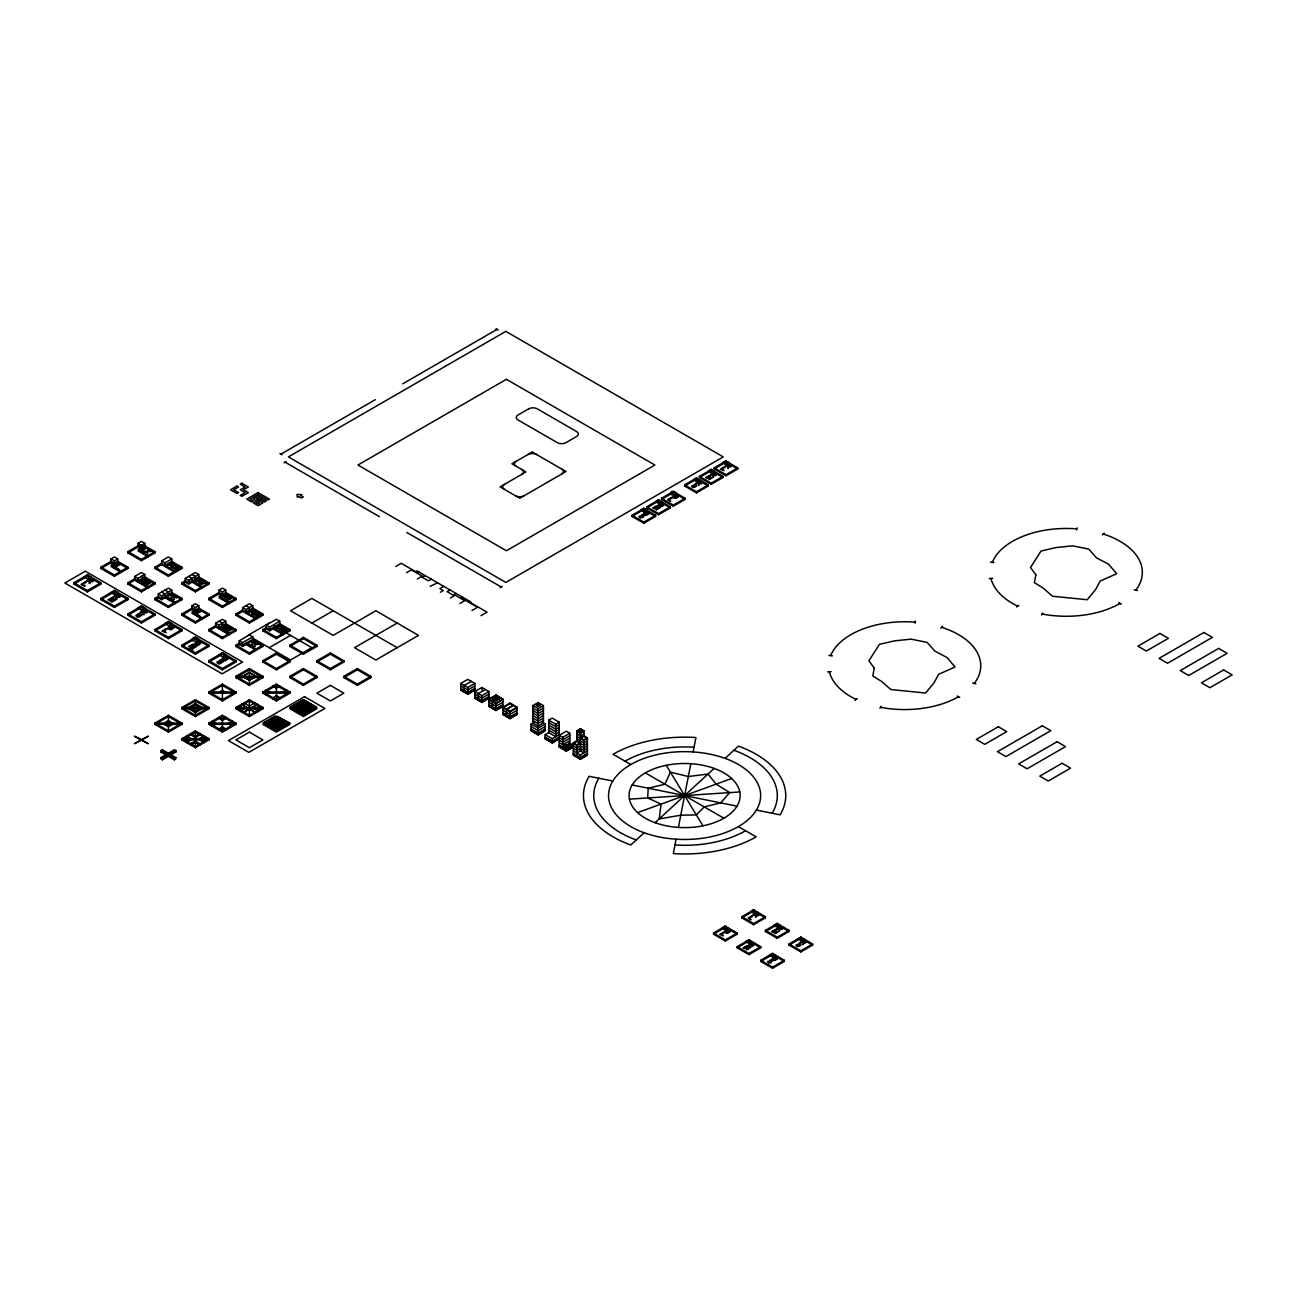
<?xml version="1.0" encoding="UTF-8"?>
<svg xmlns="http://www.w3.org/2000/svg" width="1297" height="1297" viewBox="0 0 1297 1297"><rect width="100%" height="100%" fill="white"/><g stroke="black" fill="none" stroke-linecap="round" stroke-linejoin="round"><path stroke-width="1.5" d="M154.91 630.828L154.91 629.531L168.399 621.749L181.904 629.531L181.904 630.828L168.399 638.627L154.91 630.828L168.399 623.046L181.904 630.828M168.399 623.046L168.399 621.539L165.027 623.695M181.904 646.425L181.904 645.128L195.393 637.33L208.898 645.128L208.898 646.425L195.393 654.207L181.904 646.425L195.393 638.627L208.898 646.425M195.393 638.627C196.333 634.46 187.481 641.107 195.393 641.221L198.781 639.081L195.393 637.135M208.898 662.005L208.898 660.708L222.403 652.91L235.892 660.708L235.892 662.005L222.403 669.803L208.898 662.005L222.403 654.207L235.892 662.005M222.403 654.207L222.403 652.715L219.015 654.855M661.519 499.394L661.519 498.259L673.321 491.45L685.124 498.259L685.124 499.394L673.321 506.203L661.519 499.394L673.321 492.568C673.743 488.937 666.82 495.178 673.321 494.854L676.272 493.152L673.321 494.676L670.371 492.973M725.347 926.074L737.15 933.062L737.15 934.197L725.347 941.006L713.545 934.197L713.545 933.062L725.347 926.074L722.397 927.955L725.347 929.657L728.298 927.955M713.545 934.197L725.347 927.387L725.347 926.253M676.094 839.191L673.289 853.588A101.15 58.397 0 0 0 756.135 836.857L738.382 826.611M678.396 827.421L690.831 763.706M693.117 751.92L695.938 737.523A101.15 58.397 0 0 0 613.092 754.27L630.828 764.517M140.222 616.286L140.254 616.156A1.67 0.973 0 0 0 140.173 615.751L139.184 614.211L141.519 615.556A1.751 1.005 0 0 0 141.843 614.648L141.438 614.178A3.956 2.286 0 0 0 140.838 613.805L139.849 613.513M914.952 623.208L915.455 621.166M1076.559 529.906L1077.061 527.863M715.198 474.767L712.993 474.345L715.214 474.702M700.445 483.278L698.24 482.857L700.461 483.214M729.952 466.239L727.747 465.818L729.968 466.19M879.95 708.292L881.101 706.314M1041.556 614.989L1042.707 613.027M725.055 931.311L725.623 930.792A5.545 3.21 0 0 1 726.271 930.435L727.812 930.079A2.481 1.427 0 0 1 728.622 930.144L730.049 930.954A2.027 1.167 0 0 1 730.211 931.489A2.237 1.297 0 0 1 730.114 931.765L728.055 933.046A2.383 1.378 0 0 1 727.098 933.143A1.978 1.135 0 0 1 726.207 932.997L725.153 932.397A2.043 1.184 0 0 1 724.893 931.732M940.828 628.218L942.579 626.402M1102.434 534.915L1104.185 533.099M771.358 962.569C769.267 958.888 773.174 962.52 772.574 960.51A3.453 1.994 0 0 0 772.055 960.202C767.597 958.272 771.747 964.546 768.683 961.677A1.67 0.973 0 0 1 768.959 961.336L767.759 961.369A1.832 1.054 0 0 0 767.646 961.661L768.246 962.487A4.102 2.367 0 0 0 768.781 962.763M138.114 613.903L139.006 616.059L136.996 615.508A1.913 1.102 0 0 1 137.304 615.118M644.139 832.739L630.796 844.996A101.15 58.397 0 0 1 589.13 776.271L612.816 781.053M655.066 822.703L714.144 768.408M725.072 758.372L738.415 746.115A101.15 58.397 0 0 1 780.081 814.84L756.394 810.058M140.044 616.529L138.811 617.032A1.832 1.054 0 0 1 137.514 616.918L137.369 616.869M854.966 700.25L857.252 698.661M1016.572 606.947L1018.858 605.359M280.979 454.128L375.287 399.671M402.686 383.847L497.075 329.357M114.412 563.303L111.039 561.358L100.923 567.194L100.923 568.491L111.039 562.655L111.039 558.91L114.412 556.964L117.784 558.91L117.784 562.655L127.917 568.491L127.917 567.194L117.784 561.358L111.039 565.249L121.172 571.085L121.172 572.382L111.039 566.546L117.784 562.655M144.794 543.33L141.405 545.275L141.405 549.004L138.033 547.058L138.033 543.33L141.405 541.368L144.794 543.33L144.794 547.058L138.033 550.966L148.166 556.802L148.166 555.505L138.033 549.669L144.794 545.761L154.91 551.614L154.91 552.911L141.405 560.693L127.917 552.911L127.917 551.614L138.033 545.761L141.405 547.707M87.418 574.993L100.923 582.775L100.923 584.072L87.418 591.87L73.929 584.072L73.929 582.775L87.418 574.782L90.79 576.743L87.418 578.884L84.046 576.938M73.929 584.072L87.418 576.29L100.923 584.072M127.917 552.911L141.405 545.113L154.91 552.911M283.962 462.802L286.118 461.554M111.039 558.91L114.412 560.855L117.784 558.91M90.79 576.743L87.418 578.884M144.064 551.501L142.897 550.155L145.75 548.501L145.037 548.096L141.6 550.074L145.086 552.084L147.031 551.841L147.436 553.446L148.085 551.711L150.792 551.371L148.328 551.095L147.858 549.669L147.242 551.209L144.243 551.598M73.929 582.775L87.418 590.573L100.923 582.775M100.923 567.194L114.412 574.993L127.917 567.194M127.917 551.614L141.405 559.396L154.91 551.614M100.923 568.491L114.412 576.29L127.917 568.491M138.033 580.829L144.794 576.938L154.91 582.775L154.91 584.072L141.405 591.87L127.917 584.072L127.917 582.775L134.661 578.884L148.166 586.682L148.166 587.979L134.661 580.181L134.661 576.435L141.405 572.544L144.794 574.49L144.794 578.235L138.033 582.126L138.033 578.381L144.794 574.49M181.904 568.491L168.399 576.29L154.91 568.491L154.91 567.194L161.655 563.303L175.16 571.085L175.16 572.382L161.655 564.6L161.655 560.855L168.399 556.964L171.788 558.91L171.788 562.655L181.904 568.491L181.904 567.194L171.788 561.358L165.027 565.249M114.412 590.573L127.917 598.371L127.917 599.668L114.412 607.45L100.923 599.668L100.923 598.371L114.412 590.378L117.784 592.324L114.412 594.464L111.039 592.518M100.923 599.668L114.412 591.87L127.917 599.668M127.917 584.072L134.661 580.181M154.91 568.491L161.655 564.6M161.655 560.855L165.027 562.801L171.788 558.91M117.784 592.324L114.412 594.464M171.788 562.655L165.027 566.546L165.027 562.801M100.923 598.371L114.412 606.153L127.917 598.371M127.917 582.775L141.405 590.573L154.91 582.775M154.91 567.194L168.399 574.993L181.904 567.194M158.283 597.706L158.283 593.977L168.399 588.125L171.788 590.07L171.788 593.815L161.655 599.668L158.283 597.706L154.91 599.668L154.91 598.371L158.283 596.425L161.655 598.371L171.788 592.518L181.904 598.371L181.904 599.668L168.399 607.45L154.91 599.668M185.276 582.126L185.276 578.381L195.393 572.544L198.781 574.49L198.781 578.235L188.649 584.072L185.276 582.126L181.904 584.072L181.904 582.775L185.276 580.829L188.649 582.775L198.781 576.938L208.898 582.775L208.898 584.072L195.393 591.87L181.904 584.072M138.033 607.904L141.405 605.958L144.794 607.904L141.405 610.06L138.033 608.098M127.917 613.951L141.405 606.153L154.91 613.951L154.91 615.248L141.405 623.046L127.917 615.248L127.917 613.951L141.405 621.749L154.91 613.951M127.917 615.248L141.405 607.45L154.91 615.248M158.283 593.977L161.655 595.923L171.788 590.07M185.276 578.381L188.649 580.343L198.781 574.49M144.794 607.904L141.405 610.06M154.91 598.371L168.399 606.153L181.904 598.371M181.904 582.775L195.393 590.573L208.898 582.775M195.393 610.06L192.021 608.098L181.904 613.951L181.904 615.248L192.021 609.395L192.021 605.667L195.393 603.721L198.781 605.667L198.781 609.395L208.898 615.248L208.898 613.951L198.781 608.098L192.021 612.006L202.154 617.842L202.154 619.139L192.021 613.303L198.781 609.395M222.403 594.464L219.015 592.518L208.898 598.371L208.898 599.668L219.015 593.815L219.015 590.07L222.403 588.125L225.775 590.07L225.775 593.815L235.892 599.668L235.892 598.371L225.775 592.518L219.015 596.425L229.147 602.262L229.147 603.559L219.015 597.706L225.775 593.815M192.021 605.667L195.393 607.612L198.781 605.667M219.015 590.07L222.403 592.032L225.775 590.07M165.027 623.484L168.399 625.64L171.788 623.484L168.399 621.539M154.91 629.531L168.399 637.33L181.904 629.531M181.904 613.951L195.393 621.749L208.898 613.951M208.898 598.371L222.403 606.153L235.892 598.371M181.904 615.248L195.393 623.046L208.898 615.248M208.898 599.668L222.403 607.45L235.892 599.668M235.892 630.828L222.403 638.627L208.898 630.828L208.898 629.531L215.642 625.64L229.147 633.439L229.147 634.736L215.642 626.937L215.642 623.192L222.403 619.301L225.775 621.247L225.775 624.992L235.892 630.828L235.892 629.531L225.775 623.695L219.015 627.586M262.886 615.248L249.397 623.046L235.892 615.248L235.892 613.951L242.636 610.06L256.141 617.842L256.141 619.139L242.636 611.357L242.636 607.612L249.397 603.721L252.769 605.667L252.769 609.395L262.886 615.248L262.886 613.951L252.769 608.098L246.008 612.006M208.898 630.828L215.642 626.937M235.892 615.248L242.636 611.357M215.642 623.192L219.015 625.138L225.775 621.247M242.636 607.612L246.008 609.558L252.769 605.667M225.775 624.992L219.015 628.883L219.015 625.138M252.769 609.395L246.008 613.303L246.008 609.558M181.904 645.128L195.393 652.91L208.898 645.128M208.898 629.531L222.403 637.33L235.892 629.531M235.892 613.951L249.397 621.749L262.886 613.951M247.873 635.384L269.209 623.063M252.769 640.572L242.636 646.425L239.264 644.463L239.264 640.734L249.397 634.882L252.769 636.827L252.769 640.572L262.886 646.425L262.886 645.128L252.769 639.275L242.636 645.128L239.264 643.166L235.892 645.128L235.892 646.425L249.397 654.207L262.886 646.425M266.258 628.883L266.258 625.138L276.391 619.301L279.763 621.247L279.763 624.992L269.63 630.828L266.258 628.883L262.886 630.828L262.886 629.531L266.258 627.586L269.63 629.531L279.763 623.695L289.88 629.531L289.88 630.828L276.391 638.627L262.886 630.828M235.892 646.425L252.769 636.827M266.258 625.138L269.63 627.1L279.763 621.247M219.015 654.661L222.403 656.817L225.775 654.661L222.403 652.715M395.796 566.481L401.276 563.32L417.618 572.755L418.915 572.009M208.898 660.708L222.403 668.506L235.892 660.708M235.892 645.128L249.397 652.91L262.886 645.128M262.886 629.531L276.391 637.33L289.88 629.531M269.209 647.689L290.528 635.384M311.864 623.063L333.199 610.757M406.577 572.707L411.408 569.918L423.195 576.711L425.14 575.592M168.399 715.312L154.91 723.094L154.91 724.342L168.399 732.14L181.904 724.342L181.904 723.094L168.399 715.312L168.399 732.14M195.393 699.715L181.904 707.514L181.904 708.762L195.393 716.544L208.898 708.762L208.898 707.514L195.393 699.715L195.393 716.544M222.403 684.135L208.898 691.933L208.898 693.165L222.403 700.964L235.892 693.165L235.892 691.933L222.403 684.135L222.403 700.964M249.397 668.555L235.892 676.337L235.892 677.585L249.397 685.383L262.886 677.585L262.886 676.337L249.397 668.555L249.397 685.383M262.886 660.757L276.391 652.958L289.88 660.757L289.88 662.005L276.391 669.803L262.886 662.005L262.886 660.757L276.391 668.555L289.88 660.757M289.88 645.176L303.385 637.378L316.873 645.176L316.873 646.425L303.385 654.207L289.88 646.425L289.88 645.176L303.385 652.958L316.873 645.176M262.886 662.005L276.391 654.207L289.88 662.005M289.88 646.425L303.385 638.627L316.873 646.425M417.358 578.932L421.217 576.711L428.432 580.878L431.35 579.192M140.935 739.922L134.418 743.684L141.405 740.198L148.393 743.684L134.418 736.177L141.405 739.647L148.393 736.177L141.892 739.922M224.932 691.933L222.403 693.441L219.858 691.982L222.403 690.458L224.932 691.982M168.399 725.477L172.631 723.045L168.399 720.613L164.184 723.094L168.399 725.526L172.631 723.094M430.182 586.341L437.575 582.775M443.785 586.357L439.878 588.611L443.282 590.589L440.413 592.243M160.941 750.606L162.368 749.779L175.873 757.578L174.43 759.831L160.941 752.033L160.941 750.606L174.43 758.405L175.873 757.578M195.393 730.892L181.904 738.69L181.904 739.922L195.393 747.721L208.898 739.922L208.898 738.69L195.393 730.892L195.393 747.721M222.403 715.312L208.898 723.094L208.898 724.342L222.403 732.14L235.892 724.342L235.892 723.094L222.403 715.312L222.403 732.14M249.397 699.715L235.892 707.514L235.892 708.762L249.397 716.544L262.886 708.762L262.886 707.514L249.397 699.715L249.397 716.544M276.391 684.135L262.886 691.933L262.886 693.165L276.391 700.964L289.88 693.165L289.88 691.933L276.391 684.135L276.391 700.964M289.88 676.337L303.385 668.555L316.873 676.337L316.873 677.585L303.385 685.383L289.88 677.585L289.88 676.337L303.385 684.135L316.873 676.337M316.873 660.757L330.378 652.958L343.867 660.757L343.867 662.005L330.378 669.803L316.873 662.005L316.873 660.757L330.378 668.555L343.867 660.757M160.941 752.033L162.368 751.206L175.873 759.004M289.88 677.585L303.385 669.803L316.873 677.585M316.873 662.005L330.378 654.207L343.867 662.005M212.27 725.039L215.642 723.045L212.27 721.1L212.27 722.397L215.642 724.342L212.27 726.288L212.27 724.991M273.002 686.129L276.391 688.075L279.763 686.081L279.763 687.329M450.01 589.957L447.076 591.643L454.29 595.809L450.432 598.03M241.372 705.6L241.372 704.352L246.852 707.514L241.372 710.724L241.372 711.923M160.941 757.578L174.43 749.779L175.873 750.606L175.873 752.033L162.368 759.831L160.941 757.578L162.368 758.405L175.873 750.606M167.686 754.514L169.129 753.687M160.941 759.004L174.43 751.206L175.873 752.033M397.174 623.063L354.519 647.689L375.854 660.011L418.509 635.384L375.854 610.757L333.199 635.384L290.528 610.757L311.864 598.436L397.174 647.689M167.686 755.924L169.129 755.097M243.901 713.382L243.901 712.134L249.397 708.973L254.877 712.134L254.877 713.382M257.406 711.923L257.406 710.675L251.926 707.514L257.406 704.352L257.406 705.6M243.901 712.183L249.397 709.021L254.877 712.183M251.926 707.562L257.406 704.401M190.756 743.748L195.393 741.073L200.046 743.797L200.046 745.045L195.393 742.37L190.756 745.045L190.756 743.748L181.904 738.69L208.898 738.69L195.393 746.472L190.756 743.797L195.393 741.122M199.625 738.625L204.261 735.95L204.261 737.247L199.625 739.922L204.261 742.614L204.261 741.317L199.625 738.625L204.261 735.999M279.763 699.018L279.763 697.77L276.391 695.824L273.002 697.818L273.002 699.018M456.22 593.54L454.274 594.658L464.764 600.722L459.916 603.51M462.445 597.139L461.148 597.885L477.491 607.32L472.011 610.482M468.655 600.722L467.925 601.143L487.024 612.168L480.976 615.67M343.867 676.337L357.372 668.555L370.861 676.337L370.861 677.585L357.372 685.383L343.867 677.585L343.867 676.337L357.372 684.135L370.861 676.337M343.867 677.585L357.372 669.803L370.861 677.585M500.075 587.573L502.231 586.325M640.864 510.013L643.815 508.294L646.765 510.013L643.815 511.877L640.864 510.175L643.815 511.715L646.765 510.013M658.568 499.961L646.765 506.77L646.765 507.905L658.568 514.714L670.371 507.905L670.371 506.77L658.568 499.783L655.617 501.485L658.568 503.366L661.519 501.663L658.568 503.366M696.473 478.074L684.67 484.883L684.67 486.018L696.473 492.844L708.275 486.018L708.275 484.883L696.473 477.896L693.522 479.614L696.473 481.479L699.423 479.777L696.473 481.479M714.177 471.087L711.226 469.384L708.275 471.087L711.226 472.967L714.177 471.265L711.226 472.967M723.013 462.575L725.963 460.873L728.914 462.575L725.963 464.456L723.013 462.753L725.963 464.277L728.914 462.575M632.012 515.298L643.815 508.473L655.617 515.298L655.617 516.417L643.815 523.242L632.012 516.417L632.012 515.298L643.815 522.107L655.617 515.298M699.423 476.372L711.226 469.563L723.013 476.372L723.013 477.507L711.226 484.316L699.423 477.507L699.423 476.372L711.226 483.181L723.013 476.372M714.177 467.86L725.963 461.035L737.766 467.86L737.766 468.995L725.963 475.804L714.177 468.995L714.177 467.86L725.963 474.67L737.766 467.86M632.012 516.417L643.815 509.608L655.617 516.417M646.765 507.905L658.568 501.096L670.371 507.905M684.67 486.018L696.473 479.209L708.275 486.018M699.423 477.507L711.226 470.698L723.013 477.507M714.177 468.995L725.963 462.17L737.766 468.995M646.765 506.77L658.568 513.58L670.371 506.77M661.519 498.259L673.321 505.068L685.124 498.259M684.67 484.883L696.473 491.709L708.275 484.883M460.759 683.422L467.795 679.352L474.832 683.422L474.832 690.28L467.795 694.333L460.759 690.28L460.759 683.422L467.795 687.475L474.832 683.422M471.314 681.379L464.277 685.448L464.277 690.426M474.832 685.902L467.795 689.972L460.759 685.902M474.832 688.399L467.795 692.468L460.759 688.399M474.832 689.031L467.795 693.084L460.759 689.031M474.832 689.647L467.795 693.717L460.759 689.647M474.832 691.544L481.868 687.475L488.904 691.544L488.904 698.402L481.868 702.455L474.832 698.402L474.832 691.544L481.868 695.597L488.904 691.544M485.386 689.501L478.35 693.571L478.35 698.564M488.904 694.025L481.868 698.094L474.832 694.025M488.904 696.521L481.868 700.591L474.832 696.521M488.904 697.154L481.868 701.207L474.832 697.154M488.904 697.77L481.868 701.839L474.832 697.77M488.904 699.034L495.924 694.981L502.96 699.034L502.96 706.525L495.924 710.578L488.904 706.525L488.904 699.034L495.924 703.104L502.96 699.034M495.924 695.597L488.904 699.667L495.924 703.72L502.96 699.667L495.924 694.981M492.406 698.418L495.924 696.392L499.442 698.418L495.924 701.077L492.406 698.418L495.924 700.445L499.442 698.418M492.406 699.034L495.924 697.008L499.442 699.034M492.406 701.693L499.442 697.008L492.406 701.077L492.406 706.687M502.96 702.163L495.924 706.217L488.904 702.163M502.96 704.644L495.924 708.713L488.904 704.644M502.96 705.276L495.924 709.329L488.904 705.276M502.96 705.892L495.924 709.962L488.904 705.892M502.96 707.157L509.997 703.104L517.033 707.157L517.033 714.647L509.997 718.7L502.96 714.647L502.96 707.157L509.997 711.226L517.033 707.157M509.997 703.72L502.96 707.789L509.997 711.842L517.033 707.789L509.997 703.104M506.478 709.816L513.515 705.13L506.478 709.2L506.478 714.809M517.033 710.286L509.997 714.339L502.96 710.286M517.033 712.766L509.997 716.836L502.96 712.766M517.033 713.399L509.997 717.452L502.96 713.399M517.033 714.015L509.997 718.084L502.96 714.015M532.872 705.568L538.142 702.52L543.427 705.568L543.427 723.013L538.142 726.061L532.872 723.013L532.872 705.568L538.142 708.616L543.427 705.568M536.391 704.936L538.142 703.931L539.909 704.936L538.142 706.573L536.391 704.936L538.142 705.957L539.909 704.936M536.391 705.568L538.142 704.547L539.909 705.568M543.427 708.049L538.142 711.096L532.872 708.049M543.427 710.545L538.142 713.593L532.872 710.545M543.427 713.042L538.142 716.09L532.872 713.042M543.427 715.539L538.142 718.587L532.872 715.539M542.373 722.413L545.178 724.034L545.178 730.892L538.142 734.945L531.105 730.892L531.105 724.034L533.926 722.413M543.427 718.035L538.142 721.083L532.872 718.035M543.427 720.516L538.142 723.564L532.872 720.516M559.25 722.186L555.732 724.212L555.732 736.68L548.696 732.627L548.696 720.159L552.214 718.116L559.25 722.186L559.25 747.137L566.286 751.206L573.323 747.137L570.972 745.791M531.105 724.034L538.142 728.087L545.178 724.034M545.178 726.531L538.142 730.584L531.105 726.531M545.178 729.027L538.142 733.081L531.105 729.027M545.178 729.644L538.142 733.713L531.105 729.644M545.178 730.26L538.142 734.329L531.105 730.26M559.25 724.683L555.732 726.709L548.696 722.64M559.25 739.014L552.214 743.084L545.178 739.014L545.178 734.653L549.393 732.205M559.25 727.163L555.732 729.206L548.696 725.136M559.25 729.66L555.732 731.686L548.696 727.633M559.25 732.157L555.732 734.183L548.696 730.13M552.214 743.084L552.214 738.706L559.25 734.653M559.25 737.15L552.214 741.203L545.178 737.15M559.25 737.766L552.214 741.835L545.178 737.766M559.25 738.398L552.214 742.451L545.178 738.398M562.768 737.328L569.805 733.259L569.805 743.23L562.768 747.299L562.768 737.328L559.25 735.286L566.286 731.232L569.805 733.259M587.395 743.424L583.877 745.451L576.841 741.381L576.841 730.795L580.359 728.752L583.877 730.795L583.877 736.404L580.359 738.431M580.359 729.384L576.841 731.411L580.359 733.437L583.877 731.411L580.359 728.752M569.805 735.756L562.768 739.825L559.25 737.782M578.592 731.184L580.359 730.162L582.11 731.8L580.359 730.795L578.592 731.8L582.11 731.184M569.805 738.252L562.768 742.306L559.25 740.279M583.877 730.795L580.359 732.821L576.841 730.795M569.805 740.749L562.768 744.802L559.25 742.776M583.877 733.907L580.359 735.934L576.841 733.907M562.768 748.547L569.805 744.478L573.323 746.521L566.286 750.574L559.25 746.521M573.323 742.792L576.841 740.765L580.359 742.792L576.841 744.818L573.323 742.792L573.323 755.259L580.359 759.329L587.395 755.259L587.395 737.798L583.877 735.772L580.359 737.798L583.877 739.841L587.395 737.798M576.841 741.381L573.323 743.424L576.841 745.451L580.359 743.424M559.25 745.272L566.286 749.326L573.323 745.272L569.107 742.824M573.323 745.888L566.286 749.958L559.25 745.888M587.395 740.927L583.877 742.954L576.841 738.885M587.395 745.905L583.877 747.947L580.359 745.905L576.841 747.947L569.107 743.457M576.841 752.925L581.056 750.493M587.395 748.401L583.877 750.428L580.359 748.401L576.841 750.428L573.323 748.401M573.323 750.898L580.359 754.967L587.395 750.898M587.395 753.395L580.359 757.448L573.323 753.395M587.395 754.011L580.359 758.08L573.323 754.011M587.395 754.643L580.359 758.696L573.323 754.643M753.622 909.927L741.819 916.736L741.819 917.871L753.622 924.68L765.425 917.871L765.425 916.736L753.622 909.748L750.671 911.451L753.622 913.331L756.573 911.629M741.819 917.871L753.622 911.061L765.425 917.871M713.545 933.062L725.347 939.871L737.15 933.062M741.819 916.736L753.622 923.545L765.425 916.736M746.002 941.395L748.953 943.114L751.903 941.573L748.953 943.276L746.002 941.573L748.953 939.693L760.755 946.68L760.755 947.815L748.953 954.641L737.15 947.815L737.15 946.68L748.953 939.871M774.277 925.247L777.227 923.367L789.03 930.354L789.03 931.489L777.227 938.315L765.425 931.489L765.425 930.354L777.227 923.545M737.15 947.815L748.953 941.006L760.755 947.815M765.425 931.489L777.227 924.68L789.03 931.489M777.227 926.95C784.053 922.135 775.93 929.9 774.277 925.069M737.15 946.68L748.953 953.506L760.755 946.68M765.425 930.354L777.227 937.18L789.03 930.354M760.755 960.315L772.558 953.327L784.361 960.315L784.361 961.45L772.558 968.259L760.755 961.45L760.755 960.315L772.558 967.124L784.361 960.315M789.03 943.989L800.833 937.001L812.635 943.989L812.635 945.124L800.833 951.933L789.03 945.124L789.03 943.989L800.833 950.798L812.635 943.989M760.755 961.45L772.558 954.641L784.361 961.45M789.03 945.124L800.833 938.315L812.635 945.124M772.558 956.91L769.607 955.03L772.558 956.91L775.509 955.208M797.882 938.882L800.833 940.584L803.783 938.882M770.807 962.893L769.137 962.909M637.589 812.619L731.621 778.508M220.117 660.254L219.485 660.416A1.751 1.005 0 0 0 219.096 660.659L219.955 662.88L217.977 662.264A1.913 1.102 0 0 1 218.285 661.875L216.907 661.908L217.474 663.189A4.669 2.691 0 0 0 218.091 663.513M989.189 578.575L992.756 578.3M827.599 671.878L831.15 671.603M198.214 641.707L196.463 642.112A6.323 3.648 0 0 0 195.734 642.518L195.199 642.972A2.756 1.589 0 0 0 194.89 643.604A2.318 1.346 0 0 0 195.053 644.22L196.398 645.063A2.27 1.313 0 0 0 197.403 645.225A2.724 1.573 0 0 0 198.506 645.112L200.97 643.166A2.286 1.329 0 0 0 200.792 642.712L199.268 641.804A2.837 1.637 0 0 0 198.214 641.707M629.434 799.147L739.776 791.964M302.768 699.975L303.984 699.975M301.812 700.526L304.941 700.526M300.855 701.077L305.897 701.077M299.899 701.628L306.854 701.628M298.942 702.18L307.811 702.18M298.002 702.731L308.767 702.731M297.045 703.282L309.724 703.282M296.089 703.833L310.68 703.833M295.132 704.384L311.62 704.384M294.176 704.936L312.577 704.936M293.219 705.487L313.534 705.487M292.263 706.038L314.49 706.038M291.306 706.589L315.447 706.589M290.366 707.141L316.403 707.141M290.366 707.692L316.403 707.692M291.306 708.243L315.447 708.243M292.263 708.794L314.49 708.794M293.219 709.346L313.534 709.346M294.176 709.897L312.577 709.897M295.132 710.448L311.62 710.448M296.089 710.999L310.68 710.999M297.045 711.55L309.724 711.55M298.002 712.102L308.767 712.102M298.942 712.653L307.811 712.653M299.899 713.204L306.854 713.204M300.855 713.755L305.897 713.755M301.812 714.307L304.941 714.307M302.768 714.858L303.984 714.858M990.519 562.087L994.021 562.558M828.913 655.39L832.415 655.86M632.19 784.977L737.02 806.15M797.542 946.615L799.763 946.08L798.887 944.216L800.8 945.481L800.849 944.184A3.453 1.994 0 0 0 800.33 943.876C795.888 941.979 800.184 948.318 796.974 945.351A1.67 0.973 0 0 1 797.233 945.01L795.985 945.14L796.536 946.162A4.086 2.367 0 0 0 797.055 946.437M1134.226 589.681L1137.518 590.524M972.62 682.984L975.911 683.827M693.052 487.494L695.403 486.991L694.527 485.11L696.44 486.375L696.602 485.191A3.453 1.994 0 0 0 695.97 484.77C691.609 482.841 695.63 489.18 692.598 486.262A1.67 0.973 0 0 1 692.874 485.905L691.674 485.937L692.16 487.056A4.086 2.367 0 0 0 692.695 487.348M640.394 517.892L642.745 517.39L641.869 515.509L643.782 516.773L643.831 515.476A3.453 1.994 0 0 0 643.312 515.168C638.935 513.255 643.036 519.481 639.956 516.66A1.67 0.973 0 0 1 640.215 516.303L639.016 516.336A1.832 1.054 0 0 0 638.902 516.644L639.518 517.454A4.086 2.367 0 0 0 640.037 517.746M218.366 663.626L218.496 663.675A1.832 1.054 0 0 0 219.809 663.805L221.025 663.286A1.637 0.94 0 0 0 221.187 662.475L220.166 660.967L222.5 662.313A1.751 1.005 0 0 0 222.825 661.405L222.419 660.935A3.956 2.286 0 0 0 221.819 660.562L220.83 660.27A1.751 1.005 0 0 0 220.263 660.222M137.287 615.118L135.861 615.264L136.493 616.432A4.669 2.691 0 0 0 137.093 616.756M1118.808 602.683L1121.354 604.159M496.005 328.741L498.161 329.989M673.321 491.271L676.272 492.973M673.321 492.568L685.124 499.394M957.202 695.986L959.748 697.462M279.893 453.496L282.049 454.744M285.048 462.17L379.437 516.676M406.836 532.5L501.145 586.941M416.84 570.81L470.746 601.921M583.877 736.404L587.395 738.431L583.877 740.457L576.841 736.404M645.339 772.882L723.872 818.229M548.696 720.159L555.732 724.212M565.589 744.867L569.805 747.915L565.589 745.483M563.936 745.159L569.805 749.163M545.178 734.653L552.214 738.706M198.781 578.235L208.898 584.072M279.763 624.992L289.88 630.828M138.033 543.33L141.405 545.275M192.021 574.49L195.393 576.435L195.393 580.181M246.008 605.667L249.397 607.612L249.397 611.357M188.649 576.435L192.021 578.381L192.021 582.126L202.154 587.979L202.154 586.682L192.021 580.829M219.015 593.815L222.403 595.761L222.403 592.032M274.137 625.916L311.864 647.689L290.528 660.011L252.802 638.221M273.002 627.586L283.135 633.439L283.135 634.736L273.002 628.883M141.405 576.29L154.91 584.072M171.788 593.815L181.904 599.668M165.027 590.07L168.399 592.032L168.399 595.761M219.015 621.247L222.403 623.192L222.403 626.937M111.039 562.655L114.412 564.6L114.412 560.855M192.021 609.395L195.393 611.357L195.393 607.612M134.661 576.435L138.033 578.381M161.655 592.032L165.027 593.977L165.027 597.706L175.16 603.559L175.16 602.262L165.027 596.425M246.008 643.166L256.141 649.019L256.141 650.316L246.008 644.463M239.264 640.734L242.636 642.68L242.636 646.425M725.347 927.387L737.15 934.197M722.397 927.777L725.347 929.657M276.391 688.026L273.002 686.081L273.002 687.329M283.135 691.933L286.507 693.879L286.507 695.127M286.507 693.927L283.135 691.982L286.507 689.972L286.507 691.22M266.258 691.22L266.258 689.972L269.63 691.933L266.258 693.927L266.258 695.127M266.258 690.036L269.63 691.982M276.391 695.873L279.763 697.818M188.989 648.143L192.831 650.364M219.858 691.933L222.403 693.392M241.372 704.401L246.852 707.562M232.52 725.039L229.147 723.045L232.52 721.1L232.52 722.397L229.147 724.342L232.52 726.288L232.52 724.991M167.686 753.687L169.129 754.514M167.686 755.097L169.129 755.924M748.758 946.016L749.812 946.632A1.978 1.135 0 0 0 750.704 946.778A2.383 1.378 0 0 0 751.66 946.68L753.719 945.4A2.254 1.297 0 0 0 753.8 945.124A2.027 1.167 0 0 0 753.654 944.589L752.325 943.794A2.481 1.427 0 0 0 751.417 943.713L749.877 944.054A5.512 3.194 0 0 0 749.228 944.411L748.661 944.946A2.416 1.394 0 0 0 748.499 945.367M666.269 765.295L702.942 825.816M800.833 937.001L800.833 938.315M800.833 950.798L800.833 951.933M777.227 923.367L777.227 924.68M777.227 937.18L777.227 938.315M772.558 953.327L772.558 954.641M772.558 967.124L772.558 968.259M753.622 909.748L753.622 911.061M753.622 923.545L753.622 924.68M748.953 939.693L748.953 941.006M748.953 953.506L748.953 954.641M725.963 460.873L725.963 462.17M725.963 474.67L725.963 475.804M725.347 939.871L725.347 941.006M711.226 469.384L711.226 470.698M711.226 483.181L711.226 484.316M696.473 477.896L696.473 479.209M696.473 491.709L696.473 492.844M673.321 505.068L673.321 506.203M658.568 499.783L658.568 501.096M658.568 513.58L658.568 514.714M643.815 508.294L643.815 509.608M643.815 522.107L643.815 523.242M583.877 739.841L583.877 752.925L580.359 750.898L580.359 732.189M580.359 754.967L580.359 759.329M576.841 744.818L576.841 755.421M576.841 756.054L576.841 757.286M569.805 745.11L569.805 743.862L562.768 747.915L562.768 749.163M566.286 749.326L566.286 751.206M548.696 739.793L548.696 741.041M538.142 708.616L538.142 726.061M538.142 728.087L538.142 734.945M534.623 731.67L534.623 732.918M509.997 711.226L509.997 718.7M506.478 715.425L506.478 716.674M495.924 703.104L495.924 710.578M492.406 707.303L492.406 708.551M481.868 687.475L481.868 689.972M481.868 695.597L481.868 702.455M478.35 699.18L478.35 700.429M467.795 687.475L467.795 694.333M464.277 691.058L464.277 692.306M357.372 668.555L357.372 669.803M357.372 684.135L357.372 685.383M330.378 652.958L330.378 654.207M330.378 668.555L330.378 669.803M303.385 637.378L303.385 638.627M303.385 652.958L303.385 654.207M303.385 668.555L303.385 669.803M303.385 684.135L303.385 685.383M276.391 637.33L276.391 638.627M276.391 652.958L276.391 654.207M276.391 668.555L276.391 669.803M269.63 627.1L269.63 630.828M254.877 704.125L254.877 702.893L249.397 706.103L243.901 702.893L243.901 704.125M249.397 621.749L249.397 623.046M249.397 652.91L249.397 654.207M222.403 606.153L222.403 607.45M222.403 637.33L222.403 638.627M222.403 668.506L222.403 669.803M195.393 590.573L195.393 591.87M195.393 621.749L195.393 623.046M195.393 652.91L195.393 654.207M188.649 580.343L188.649 584.072M174.43 749.779L174.43 751.206M174.43 758.405L174.43 759.831M168.399 574.993L168.399 576.29M168.399 606.153L168.399 607.45M168.399 637.33L168.399 638.627M162.368 749.779L162.368 751.206M162.368 758.405L162.368 759.831M161.655 595.923L161.655 599.668M141.405 559.396L141.405 560.693M141.405 590.573L141.405 591.87M141.405 605.958L141.405 607.45M141.405 621.749L141.405 623.046M114.412 574.993L114.412 576.29M114.412 590.378L114.412 591.87M114.412 606.153L114.412 607.45M87.418 574.782L87.418 576.29M87.418 590.573L87.418 591.87M724.796 931.684A2.383 1.378 0 0 1 724.958 931.262M749.034 946.194A1.978 1.135 0 0 1 748.791 945.545M138.114 613.903A1.751 1.021 0 0 1 138.503 613.659L139.136 613.497A1.751 1.021 0 0 1 140.011 613.481M1103.309 534.007A76.053 43.903 0 0 1 1135.864 590.103M1120.073 603.413A76.053 43.903 0 0 1 1042.123 614M1017.707 606.153A76.053 43.903 0 0 1 990.973 578.446M992.27 562.314A76.053 43.903 0 0 1 1076.802 528.884M941.703 627.31A76.053 43.903 0 0 1 974.274 683.406M958.467 696.716A76.053 43.903 0 0 1 880.533 707.303M856.117 699.456A76.053 43.903 0 0 1 829.367 671.733M830.664 655.617A76.053 43.903 0 0 1 915.196 622.187M625.057 761.177A84.208 48.621 0 0 1 694.041 747.25M636.276 839.97A90.855 52.447 0 0 1 598.857 778.232M745.532 830.729A86.169 49.74 0 0 1 674.959 844.996M733.924 750.25A92.687 53.517 0 0 1 772.104 813.235M561.698 469.028A6.112 3.534 0 0 1 561.698 474.021M527.928 454.517A6.112 3.534 0 0 1 536.569 454.517M516.206 466.288A6.112 3.534 0 0 1 516.206 461.294M521.67 469.433A6.112 3.534 0 0 1 521.67 474.426M504.42 489.374A6.112 3.534 0 0 1 504.42 484.381M524.085 495.746A6.112 3.534 0 0 1 515.444 495.746M171.366 595.485A2.626 1.524 0 0 1 171.804 595.242M252.348 642.242A2.626 1.524 0 0 1 252.785 641.999M167.751 597.998L168.788 599.392A7.004 4.053 0 0 0 169.696 599.895L170.507 600.187A2.691 1.556 0 0 0 172.258 600.316L172.469 600.284A2.091 1.216 0 0 0 173.166 600.122L174.106 599.538A2.448 1.41 0 0 0 174.382 599.182L172.825 596.069L176.489 597.966A2.578 1.492 0 0 0 176.878 597.35L173.798 595.031A2.529 1.459 0 0 0 172.744 594.999A2.351 1.362 0 0 0 170.847 596.166C174.803 602.278 168.253 596.182 167.751 597.998M248.732 644.755L249.77 646.149A7.004 4.053 0 0 0 250.678 646.652L251.488 646.944A2.691 1.556 0 0 0 253.255 647.073L253.45 647.041A2.091 1.216 0 0 0 254.147 646.879L255.087 646.295A2.448 1.41 0 0 0 255.363 645.938L253.807 642.826L257.471 644.722A2.578 1.492 0 0 0 257.86 644.106L254.796 641.772A2.529 1.459 0 0 0 253.726 641.756A2.351 1.362 0 0 0 251.829 642.923C255.606 649.116 249.219 642.809 248.732 644.755M93.189 580.845L93.092 581.251A1.637 0.94 0 0 1 92.849 581.494A2.318 1.346 0 0 1 92.427 581.737L90.352 581.656L89.931 583.601L88.893 583.002L89.347 581.283A2.383 1.378 0 0 0 88.942 580.959L86.088 581.38L90.385 578.9L93.189 580.845M120.183 596.425L120.135 596.766A1.637 0.94 0 0 1 119.843 597.09A2.318 1.346 0 0 1 119.421 597.317L117.346 597.236L116.925 599.182L115.887 598.582L116.341 596.879A2.383 1.378 0 0 0 115.936 596.555L113.082 596.96L117.379 594.48L120.183 596.425M147.177 612.006L147.128 612.362A1.637 0.94 0 0 1 146.837 612.67A2.318 1.346 0 0 1 146.415 612.897L144.34 612.832L143.918 614.762L142.881 614.162L143.367 612.508A2.383 1.378 0 0 0 142.929 612.135L140.076 612.541L144.372 610.076L147.177 612.006M701.515 483.197L701.272 483.716A2.027 1.167 0 0 1 700.85 483.976L699.034 483.911L698.661 485.597L698.175 483.635A2.075 1.2 0 0 0 697.802 483.295L695.305 483.668L699.051 481.495L701.515 483.197M716.252 474.686L716.09 475.156A2.027 1.167 0 0 1 715.604 475.464L713.788 475.383L713.415 477.085L712.928 475.124A2.075 1.2 0 0 0 712.556 474.783L710.059 475.156L713.804 472.983L716.252 474.686M731.005 466.158L730.843 466.628A2.027 1.167 0 0 1 730.357 466.936L728.541 466.871L728.168 468.574L727.633 466.515A2.075 1.2 0 0 0 727.309 466.272L724.812 466.628L728.557 464.456L731.005 466.158M758.664 915.034L758.437 915.569A2.027 1.167 0 0 1 757.999 915.812L756.183 915.747L755.811 917.449L755.324 915.471A2.075 1.2 0 0 0 754.951 915.147L752.455 915.504L756.216 913.347L758.664 915.034M782.269 928.668L782.14 929.09A2.027 1.167 0 0 1 781.605 929.446L779.789 929.382L779.416 931.068L778.881 929.009A2.075 1.2 0 0 0 778.557 928.765L776.06 929.138L779.821 926.966L782.269 928.668M805.875 942.287L805.567 942.87A2.027 1.167 0 0 1 805.21 943.081L803.394 943L803.021 944.702L802.486 942.643A2.075 1.2 0 0 0 802.162 942.4L799.665 942.757L803.427 940.601L805.875 942.287M230.461 598.257C227.105 601.824 226.505 595.907 230.461 598.257M173.976 627.586L171.512 629.531A2.724 1.573 0 0 1 170.41 629.629A2.27 1.313 0 0 1 169.388 629.467L168.059 628.623A2.318 1.346 0 0 1 167.897 628.024A2.756 1.589 0 0 1 168.075 627.537L168.74 626.937A6.323 3.648 0 0 1 169.469 626.532L171.22 626.127A2.837 1.637 0 0 1 172.144 626.192L173.798 627.132A2.286 1.329 0 0 1 173.976 627.586M227.964 658.746L225.5 660.692A2.724 1.573 0 0 1 224.397 660.805A2.27 1.313 0 0 1 223.392 660.643L222.176 659.946A2.318 1.346 0 0 1 221.884 659.184A2.756 1.589 0 0 1 222.063 658.714L222.727 658.114A6.323 3.648 0 0 1 223.457 657.709L225.208 657.303A2.837 1.637 0 0 1 226.132 657.368L227.786 658.292A2.286 1.329 0 0 1 227.964 658.746M277.282 627.472L279.617 628.542L277.331 628.494A2.999 1.735 0 0 1 276.877 628.251L276.618 628.04A1.978 1.135 0 0 1 276.407 627.683A2.27 1.313 0 0 1 276.601 626.889L277.023 626.516A4.134 2.383 0 0 1 277.655 626.175L279.26 625.884A2.221 1.281 0 0 1 280.314 626.094L280.492 626.175A2.756 1.589 0 0 1 280.963 626.467A2.221 1.281 0 0 1 281.271 627.051L279.114 626.402L277.299 627.391M199.77 583.261L200.111 583.909A4.199 2.432 0 0 0 200.727 584.282L205.412 582.904L200.954 583.747L203.353 581.705L202.64 581.299L200.095 582.807A2.335 1.346 0 0 0 199.77 583.261M648.208 788.203L647.657 797.963L661.097 804.091L659.184 818.926L680.779 815.213L696.327 814.889L704.239 806.896L720.727 802.859L729.644 792.629L716.171 784.101L708 774.066L688.318 776.53L670.403 772.12L664.972 784.231L648.208 788.203M172.841 627.602C168.707 631.963 168.723 624.457 172.841 627.602M199.835 643.199C195.571 647.576 195.669 640.07 199.835 643.199M226.829 658.779C222.76 663.14 222.662 655.634 226.829 658.779M647.689 513.612L647.138 514.293A4.086 2.351 0 0 1 646.668 514.552C642.323 515.963 645.906 511.002 647.689 513.612M662.443 505.084L661.892 505.781A4.069 2.351 0 0 1 661.421 506.041C657.076 507.451 660.659 502.49 662.443 505.084M677.196 496.573L676.645 497.27A4.086 2.351 0 0 1 676.175 497.529C671.83 498.907 675.413 493.979 677.196 496.573M729.222 931.376L728.801 931.976A4.086 2.351 0 0 1 728.201 932.332C723.807 933.71 727.455 928.782 729.222 931.376M752.827 944.994L752.276 945.691A4.086 2.351 0 0 1 751.79 945.951C747.412 947.377 751.028 942.4 752.827 944.994M776.433 958.629L775.882 959.326A4.086 2.351 0 0 1 775.395 959.585C771.05 960.947 774.649 956.051 776.433 958.629M226.343 598.387L226.327 598.517A1.994 1.151 0 0 0 226.505 599.036L227.299 599.619A2.091 1.2 0 0 0 227.964 599.846L228.807 599.911A2.205 1.265 0 0 0 229.456 599.83L231.417 598.387A1.8 1.038 0 0 0 231.336 597.998L229.877 597.09A2.01 1.167 0 0 0 228.985 596.977A2.172 1.265 0 0 0 228.304 597.058L226.343 598.387M91.99 580.878L89.444 580.456L91.99 580.878M118.984 596.458L116.454 596.036L118.984 596.458M145.977 612.038L143.448 611.633L144.534 611L145.977 612.071M874.275 668.117L872.8 675.932L881.814 681.573L890.844 689.534L925.62 693.036L934.148 682.676L938.59 674.31L955.095 667.015L946.988 657.498L934.926 651.175L927.144 642.404L911.11 639.145L894.573 640.831L879.415 644.366L868.909 660.822L874.275 668.117M1035.881 574.83L1034.39 582.629L1043.42 588.287L1052.451 596.231L1087.226 599.733L1095.738 589.373L1100.196 581.007L1116.701 573.712L1108.578 564.195L1096.516 557.888L1088.75 549.101L1072.716 545.842L1056.18 547.529L1041.005 551.063L1030.515 567.519L1035.881 574.83M306.886 706.946L306.822 707.092A1.702 0.989 0 0 1 306.384 707.514L302.444 706.541L304.714 705.228L306.886 706.946M757.61 915.098L755.389 914.693L757.61 915.066M781.216 928.717L778.994 928.328L781.199 928.749M804.821 942.352L802.6 941.962L804.805 942.384M172.242 563.757L171.382 565.881L174.333 564.957L170.847 566.967L170.993 564.454L168.075 565.362L172.242 563.757M253.239 610.514L252.364 612.638L255.314 611.714L251.829 613.724L251.975 611.211L249.056 612.119L253.239 610.514M648.581 514.001L646.522 515.282A2.383 1.378 0 0 1 645.566 515.379A1.978 1.135 0 0 1 644.674 515.233L643.62 514.617A2.043 1.184 0 0 1 643.361 513.969A2.416 1.394 0 0 1 643.523 513.547L644.106 513.028A5.528 3.194 0 0 1 644.739 512.672L646.279 512.315A2.481 1.427 0 0 1 647.09 512.364L648.516 513.19A2.027 1.167 0 0 1 648.678 513.725A2.254 1.297 0 0 1 648.581 514.001M663.334 505.49L661.275 506.754A2.383 1.378 0 0 1 660.319 506.868A1.978 1.135 0 0 1 659.427 506.722L658.373 506.106A2.043 1.184 0 0 1 658.114 505.441A2.383 1.378 0 0 1 658.179 504.987L658.86 504.501A5.528 3.194 0 0 1 659.492 504.144L661.032 503.787A2.481 1.427 0 0 1 661.843 503.852L663.27 504.663A2.027 1.167 0 0 1 663.432 505.198A2.237 1.297 0 0 1 663.334 505.49M678.088 496.962L676.029 498.243A2.383 1.378 0 0 1 675.072 498.34A1.978 1.135 0 0 1 674.181 498.194L673.127 497.594A2.043 1.184 0 0 1 672.867 496.929A2.416 1.394 0 0 1 673.03 496.508L673.597 495.989A5.545 3.194 0 0 1 674.245 495.632L675.786 495.276A2.481 1.427 0 0 1 676.596 495.341L678.023 496.151A2.027 1.167 0 0 1 678.185 496.686A2.237 1.297 0 0 1 678.088 496.962M777.325 959.034L775.266 960.299A2.383 1.378 0 0 1 774.309 960.396A1.978 1.135 0 0 1 773.417 960.266L772.347 959.65A2.043 1.184 0 0 1 772.104 958.986A2.416 1.394 0 0 1 772.266 958.58L772.834 958.045A5.512 3.194 0 0 1 773.482 957.689L775.022 957.332A2.481 1.443 0 0 1 775.817 957.397L777.26 958.207A2.027 1.167 0 0 1 777.406 958.742A2.254 1.297 0 0 1 777.325 959.018M309.026 707.578L305.833 709.07L301.115 707.303L298.115 709.037L296.478 708.113L304.422 703.525L308.994 706.427A3.097 1.783 0 0 1 309.156 707.287A2.74 1.589 0 0 1 309.026 707.578M147.501 579.548L144.356 582.807L149.949 580.959L151.911 582.094L145.475 585.806L144.226 585.093L149.301 582.158L142.865 584.315L141.713 583.634L145.475 579.954L140.352 582.856L139.103 582.142L145.556 578.43L147.501 579.548M176.084 565.962L174.365 567.729L178.467 567.34L174.982 569.351L177.057 567.373L172.939 568.183L174.982 566.173L171.528 567.356L175.014 565.346L176.084 565.962M199.608 579.548L197.906 581.315L201.992 580.926L198.506 582.937L200.581 580.959L196.479 581.753L198.506 579.759L195.069 580.943L198.554 578.932L199.608 579.548M228.499 626.305L225.338 629.564L230.931 627.716L232.893 628.85L226.456 632.563L225.208 631.85L230.299 628.915L223.846 631.072L222.695 630.391L226.456 626.694L221.333 629.612L220.101 628.899L226.537 625.17L228.499 626.305M257.065 612.719L255.347 614.486L259.449 614.097L255.963 616.107L258.038 614.13L253.92 614.924L255.963 612.93L252.51 614.113L256.012 612.103L257.065 612.719M113.423 598.128L111.283 600.235L114.898 598.987L116.081 599.668L111.85 602.116L111.104 601.678L114.444 599.749L109.58 600.803L112.126 598.42L108.008 599.895L112.239 597.447L113.423 598.128M194.193 644.771L192.053 646.863L195.669 645.614L196.852 646.295L192.621 648.743L191.875 648.305L195.215 646.376L190.351 647.43L192.896 645.047L188.778 646.522L193.01 644.074L194.193 644.771M657.514 506.462L655.634 508.294L659.833 507.808L656.136 509.948L658.406 507.873L654.142 508.797L656.379 506.705L652.78 508.002L656.477 505.862L657.514 506.462M710.351 476.177L708.47 478.009L712.685 477.507L708.973 479.647L711.242 477.588L706.978 478.512L709.216 476.421L705.617 477.718L709.313 475.577L710.351 476.177M747.899 946.372L746.018 948.22L750.217 947.718L746.521 949.858L748.791 947.783L744.527 948.707L746.764 946.615L743.149 947.912L746.861 945.772L747.899 946.372M776.368 930.16L774.487 931.992L778.686 931.505L774.974 933.645L777.243 931.57L772.996 932.494L775.217 930.403L771.618 931.7L775.33 929.56L776.368 930.16M283.686 629.11L281.741 630.99L286.848 629.92L283.2 630.634L285.032 628.867L281.109 629.385L283.022 627.699L282.276 627.278L279.585 629.742L283.686 629.11M85.278 571.215L64.85 583.002L222.127 673.808L242.555 662.021L85.278 571.215M237.011 486.051L230.526 489.796L237.011 493.525L238.616 492.601L233.768 489.796L238.616 486.991L237.011 486.051M241.858 483.246L240.237 484.186L245.101 486.991L240.237 489.796L245.101 492.601L240.237 495.405L241.858 496.329L248.343 492.601L243.479 489.796L248.343 486.991L241.858 483.246M505.83 331.367L288.404 456.901L505.83 582.434L723.272 456.901L505.83 331.367M85.245 581.867L81.014 584.315L84.451 586.293L85.18 585.887L82.619 584.396L86.137 582.369L85.245 581.867M119.389 563.417L113.034 567.081L117.589 569.723L118.676 569.091L115.433 567.227L120.718 564.179L119.389 563.417M258.054 492.601L246.722 499.134L251.586 501.955L253.207 501.015L249.964 499.134L258.054 494.465L267.782 500.075L269.403 499.134L258.054 492.601M258.054 496.329L253.207 499.134L259.676 502.879L258.054 503.82L254.812 501.955L253.207 502.879L258.054 505.684L262.918 502.879L256.433 499.134L258.054 498.21L264.539 501.955L266.161 501.015L258.054 496.329M298.618 496.492L297.321 497.237L296.964 494.4L301.877 494.611L300.58 495.357L303.287 496.929L301.342 498.048L298.618 496.492M506.414 379.308L357.94 465.023L506.414 550.755L654.888 465.039L506.414 379.308M528.641 408.847L518.022 414.991A6.112 3.534 0 0 0 518.022 419.969L557.305 442.65A6.112 3.534 0 0 0 565.946 442.65L576.565 436.522A6.112 3.534 0 0 0 576.565 431.528L537.282 408.847A6.112 3.534 0 0 0 528.641 408.847M166.243 628.623L161.995 631.072L166.162 632.644L163.6 631.153L167.118 629.126L166.243 628.623M225.565 594.529L222.079 596.539L225.71 596.863L224.186 597.755L224.9 598.176L228.385 596.166L224.916 595.728L226.278 594.95L225.565 594.529M200.37 610.174L194.015 613.838L198.571 616.48L199.657 615.848L196.414 613.984L201.7 610.936L200.37 610.174M532.256 452.037L511.877 463.791L525.982 471.93L500.091 486.878L519.773 498.243L566.027 471.524L532.256 452.037M168.399 716.544L154.91 724.342L181.904 724.342L168.399 716.544M195.393 700.964L181.904 708.762L208.898 708.762L195.393 700.964M222.403 685.383L208.898 693.165L235.892 693.165L222.403 685.383M249.397 669.803L235.892 677.585L262.886 677.585L249.397 669.803M195.393 703.558L188.649 707.514L181.904 707.514L195.393 715.312L208.898 707.514L188.649 707.465L195.393 711.405L202.154 707.465L195.393 703.558M249.397 672.446L242.636 676.337L249.397 680.244L256.141 676.385L249.397 672.495L242.636 676.385L249.397 680.293L256.141 676.337L249.397 672.446M195.393 704.855L188.649 708.762L195.393 712.653L202.154 708.762L195.393 704.855M168.399 721.91L164.184 724.342L168.399 726.774L172.631 724.342L168.399 721.91M181.904 723.094L168.399 730.892L154.91 723.094L181.904 723.094M235.892 691.933L222.403 699.715L208.898 691.933L235.892 691.933M262.886 676.337L249.397 684.135L235.892 676.337L262.886 676.337M195.393 732.14L181.904 739.922L208.898 739.922L195.393 732.14M222.403 716.544L208.898 724.342L235.892 724.342L222.403 716.544M249.397 700.964L235.892 708.762L262.886 708.762L249.397 700.964M276.391 685.383L262.886 693.165L289.88 693.165L276.391 685.383M225.775 717.209L222.403 719.203L219.015 717.209L219.015 718.506L222.403 720.451L225.775 718.506L225.775 717.209M191.178 738.625L186.541 741.365L186.541 742.614L191.178 739.922L186.541 737.247L186.541 735.95L191.178 738.69M200.046 733.518L195.393 736.242L190.756 733.518L190.756 734.815L195.393 737.49L200.046 734.815L200.046 733.518M222.403 726.936L219.015 728.946L219.015 730.195L222.403 728.233L225.775 730.195L225.775 728.898L222.403 726.936M235.892 723.094L222.403 730.892L208.898 723.094L235.892 723.094M262.886 707.514L249.397 715.312L235.892 707.514L262.886 707.514M289.88 691.933L276.391 699.715L262.886 691.933L289.88 691.933M304.519 696.684L228.45 740.603L248.829 752.357L324.899 708.438L304.519 696.684M303.385 699.618L289.88 707.432L303.385 715.231L316.873 707.416L303.385 699.618M263.372 722.802L289.88 723.077L263.372 722.802M265.269 721.699L264.312 722.251L288.453 722.251L265.269 721.699M267.182 720.597L266.225 721.148L286.54 721.148L267.182 720.597M269.095 719.511L268.139 720.046L284.627 720.046L269.095 719.511M270.992 718.408L270.052 718.96L282.73 718.96L270.992 718.408M272.905 717.306L271.948 717.857L280.817 717.857L272.905 717.306M274.818 716.203L273.862 716.755L278.904 716.755L274.818 716.203M276.391 715.296L276.391 715.296M249.397 732.14L235.892 739.922L249.397 747.721L262.886 739.922L249.397 732.14M276.391 716.544L262.886 724.342L276.391 732.14L289.88 724.342L276.391 716.544M303.385 700.947L289.88 708.729L303.385 716.528L316.873 708.729L303.385 700.947M330.378 685.383L316.873 693.165L330.378 700.964L343.867 693.165L330.378 685.383M671.424 497.448L667.712 499.588L670.727 501.323L669.106 499.669L672.186 497.902L671.424 497.448M724.066 467.05L720.37 469.19L724.002 470.568L721.764 469.271L724.845 467.504L724.066 467.05M276.991 730.519L275.775 730.519L276.991 730.519M278.904 729.417L273.862 729.417L278.904 729.417M280.817 728.314L271.948 728.314L280.817 728.314M282.73 727.212L270.052 727.212L282.73 727.212M284.627 726.109L268.139 726.109L284.627 726.109M286.54 725.007L266.225 725.007L286.54 725.007M288.453 723.904L264.312 723.904L288.453 723.904M998.317 726.742L976.284 739.452L984.747 744.348L1006.78 731.621L998.317 726.742M1159.923 633.439L1137.891 646.165L1146.353 651.045L1168.386 638.319L1159.923 633.439M1042.318 725.785L997.458 751.676L1005.921 756.573L1050.797 730.665L1042.318 725.785M1203.924 632.482L1159.064 658.373L1167.527 663.27L1212.387 637.362L1203.924 632.482M723.45 932.251L719.738 934.391L723.369 935.769L721.132 934.472L724.212 932.705L723.45 932.251M751.725 915.925L748.012 918.065L751.028 919.816L749.423 918.146L752.487 916.379L751.725 915.925M1057.039 741.722L1018.631 763.901L1027.094 768.797L1065.518 746.618L1057.039 741.722M1218.645 648.419L1180.238 670.598L1188.701 675.494L1227.124 653.315L1218.645 648.419M1062.081 763.268L1039.805 776.125L1048.268 781.021L1070.544 768.148L1062.081 763.268M1223.687 669.965L1201.395 682.822L1209.874 687.718L1232.15 674.862L1223.687 669.965M646.587 833.582A76.053 43.903 0 0 0 760.658 795.564A76.053 43.903 0 0 0 646.587 757.529A76.053 43.903 0 0 0 646.587 833.582M656.849 823.319A55.528 32.052 0 0 0 740.133 795.564A55.528 32.052 0 0 0 656.849 767.792A55.528 32.052 0 0 0 656.849 823.319"/></g></svg>
